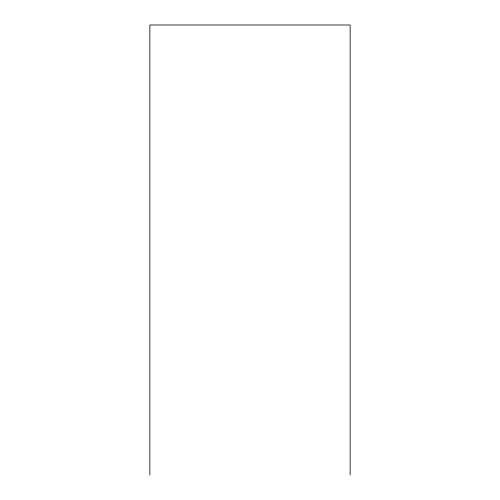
<?xml version="1.0" encoding="UTF-8"?>
<svg xmlns="http://www.w3.org/2000/svg" width="500" height="500" viewBox="0 0 500 500"><rect width="100%" height="100%" fill="white"/><g stroke="black" fill="none" stroke-linecap="round" stroke-linejoin="round"><path stroke-width="0.75" d="M350.144 475L350.144 25L149.856 25L149.856 475"/></g></svg>
